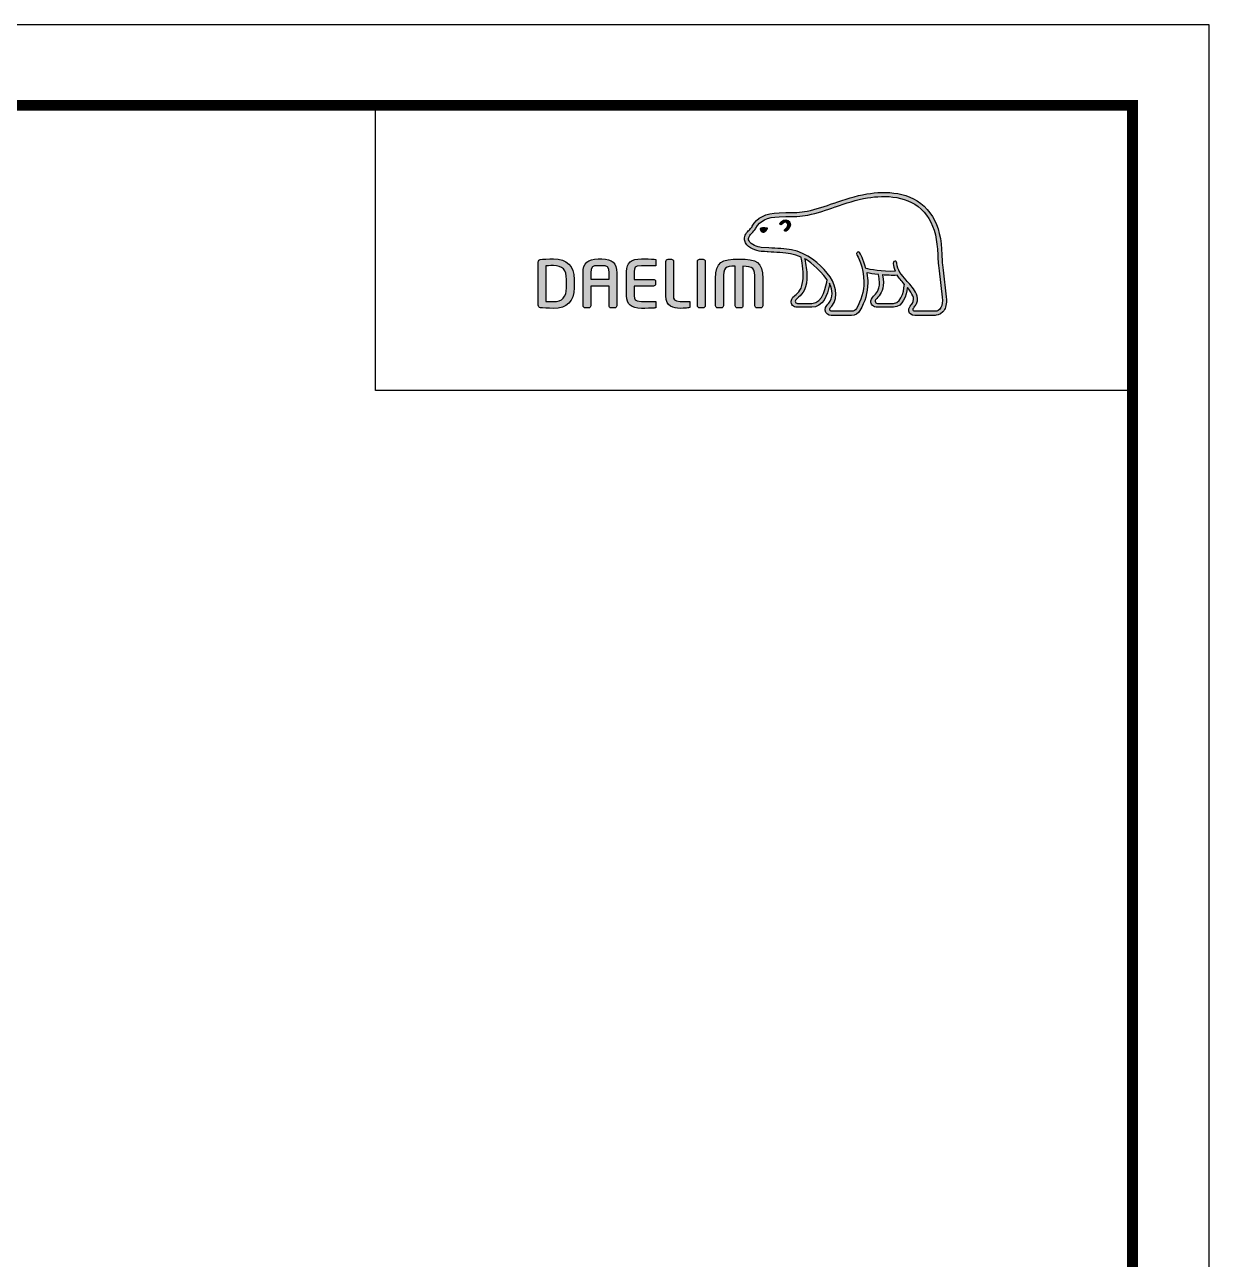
# Model space of a CAD drawing. Extents: x 0 to 1239, y 0 to 509.
# Drawn here: x 426.5 to 568.7, y 268.5 to 416.7 of the extents above; entities that cross this region are included whole.
import ezdxf

# ---------------------------------------------------------------- set-up
doc = ezdxf.new("R2010")
doc.units = 0
doc.header["$LTSCALE"] = 10
doc.header["$MEASUREMENT"] = 0
doc.layers.get('0').update_dxf_attribs({"linetype": 'CONTINUOUS'})
doc.layers.add('레이어 1', color=7, linetype='CONTINUOUS')

msp = doc.modelspace()

# ---------------------------------------------------------------- hatches: boundary and pattern name
at = {"layer": '레이어 1'}
h = msp.add_hatch(color=5, dxfattribs=at)
h.dxf.hatch_style = 1
edge = h.paths.add_edge_path(flags=16)
edge.add_spline(control_points=[(536.37, 382.57), (536.14, 382.31), (535.84, 382.31), (535.82, 382.31), (535.82, 382.31), (533.42, 382.31), (533.42, 382.31), (533.34, 382.31), (533.27, 382.33), (533.22, 382.37), (533.19, 382.41), (533.17, 382.46), (533.17, 382.53), (533.17, 382.66), (533.27, 382.79), (533.37, 382.92), (533.47, 383.05), (533.56, 383.16), (533.62, 383.31), (533.75, 383.66), (533.73, 384.04), (533.58, 384.37), (533.29, 384.97), (532.87, 385.45), (532.47, 385.9), (532.47, 385.9), (532.33, 386.05), (532.33, 386.05), (531.8, 386.65), (531.25, 387.26), (531.21, 388.08), (531.2, 388.25), (531.12, 388.35), (531.02, 388.34), (531.02, 388.34), (530.86, 388.27), (530.86, 388.27), (530.82, 388.22), (530.79, 388.15), (530.79, 388.07), (530.79, 388.07), (530.79, 388.04), (530.79, 388.04), (530.82, 387.75), (530.89, 387.45), (531.01, 387.15), (531.01, 387.15), (531.02, 387.12), (531.02, 387.12), (531.02, 387.12), (530.99, 387.11), (530.99, 387.11), (529.45, 387.05), (527.94, 387.34), (527.5, 387.45), (527.22, 388.55), (526.78, 389.28), (526.76, 389.31), (526.73, 389.37), (526.67, 389.42), (526.62, 389.43), (526.62, 389.43), (526.49, 389.41), (526.47, 389.41), (526.46, 389.39), (526.44, 389.36), (526.39, 389.3), (526.39, 389.3), (526.38, 389.24), (526.38, 389.24), (526.38, 389.24), (526.42, 389.1), (526.42, 389.1), (526.46, 389.04), (527.25, 387.65), (527.25, 385.82), (527.25, 384.69), (526.95, 383.62), (526.36, 382.64), (526.22, 382.41), (526.04, 382.31), (525.76, 382.31), (525.76, 382.31), (523.4, 382.31), (523.4, 382.31), (523.32, 382.31), (523.16, 382.36), (523.16, 382.53), (523.16, 382.63), (523.24, 382.78), (523.39, 382.94), (524.38, 384.04), (523.81, 385.76), (522.86, 386.89), (521.95, 387.97), (520.46, 389.35), (518.55, 389.69), (517.87, 389.8), (516.75, 389.87), (515.85, 389.92), (515.85, 389.92), (514.94, 389.98), (514.94, 389.98), (514.48, 390.01), (513.71, 390.3), (513.47, 390.75), (513.37, 390.93), (513.38, 391.12), (513.51, 391.33), (513.59, 391.46), (513.69, 391.57), (513.83, 391.71), (513.98, 391.86), (514.13, 392.02), (514.25, 392.22), (514.25, 392.22), (514.29, 392.29), (514.29, 392.29), (514.74, 393.16), (515.68, 393.62), (517.08, 393.66), (517.08, 393.66), (517.87, 393.67), (517.87, 393.67), (518.74, 393.67), (519.72, 393.68), (520.53, 393.85), (521.67, 394.09), (522.81, 394.48), (523.81, 394.83), (523.81, 394.83), (523.84, 394.84), (523.84, 394.84), (525.09, 395.26), (526.37, 395.7), (527.69, 395.92), (529.79, 396.26), (532.68, 396.25), (534.49, 394.21), (535.33, 393.27), (535.85, 391.97), (536.03, 390.35), (536.03, 390.35), (536.02, 390.36), (536.02, 390.36), (536.03, 390.33), (536.04, 390.15), (536.12, 389.12), (536.14, 388.62), (536.16, 388.11), (536.29, 387.16), (536.29, 387.16), (536.66, 383.99), (536.66, 383.99), (536.66, 383.99), (536.68, 383.6), (536.68, 383.6), (536.68, 383.15), (536.58, 382.8), (536.37, 382.57)], knot_values=[0, 0, 0, 0, 1, 1, 1, 2, 2, 2, 3, 3, 3, 4, 4, 4, 5, 5, 5, 6, 6, 6, 7, 7, 7, 8, 8, 8, 9, 9, 9, 10, 10, 10, 11, 11, 11, 12, 12, 12, 13, 13, 13, 14, 14, 14, 15, 15, 15, 16, 16, 16, 17, 17, 17, 18, 18, 18, 19, 19, 19, 20, 20, 20, 21, 21, 21, 22, 22, 22, 23, 23, 23, 24, 24, 24, 25, 25, 25, 26, 26, 26, 27, 27, 27, 28, 28, 28, 29, 29, 29, 30, 30, 30, 31, 31, 31, 32, 32, 32, 33, 33, 33, 34, 34, 34, 35, 35, 35, 36, 36, 36, 37, 37, 37, 38, 38, 38, 39, 39, 39, 40, 40, 40, 41, 41, 41, 42, 42, 42, 43, 43, 43, 44, 44, 44, 45, 45, 45, 46, 46, 46, 47, 47, 47, 48, 48, 48, 49, 49, 49, 50, 50, 50, 51, 51, 51, 52, 52, 52, 53, 53, 53, 53], degree=3, periodic=0)
edge = h.paths.add_edge_path(flags=16)
edge.add_spline(control_points=[(530.83, 383.26), (530.83, 383.26), (528.87, 383.26), (528.87, 383.26), (528.73, 383.26), (528.61, 383.37), (528.61, 383.52), (528.61, 383.62), (528.7, 383.76), (528.79, 383.85), (529.18, 384.23), (529.59, 384.75), (529.59, 385.75), (529.59, 385.75), (529.57, 386.2), (529.57, 386.2), (529.57, 386.2), (529.49, 386.64), (529.49, 386.64), (529.49, 386.64), (529.49, 386.67), (529.49, 386.67), (529.49, 386.67), (529.52, 386.67), (529.52, 386.67), (529.88, 386.64), (530.59, 386.6), (531.27, 386.63), (531.44, 386.36), (531.72, 386.01), (532.12, 385.54), (532.11, 385.31), (531.91, 383.26), (530.83, 383.26)], knot_values=[0, 0, 0, 0, 1, 1, 1, 2, 2, 2, 3, 3, 3, 4, 4, 4, 5, 5, 5, 6, 6, 6, 7, 7, 7, 8, 8, 8, 9, 9, 9, 10, 10, 10, 11, 11, 11, 11], degree=3, periodic=0)
edge = h.paths.add_edge_path(flags=16)
edge.add_spline(control_points=[(521.01, 383.26), (521.01, 383.26), (519.29, 383.26), (519.29, 383.26), (519.16, 383.26), (519.02, 383.37), (519.02, 383.52), (519.02, 383.62), (519.1, 383.74), (519.25, 383.85), (519.68, 384.2), (520.34, 384.72), (520.41, 386.17), (520.41, 386.17), (520.42, 386.56), (520.42, 386.56), (520.42, 387.18), (520.28, 387.92), (520.15, 388.59), (520.15, 388.59), (520.13, 388.65), (520.13, 388.65), (520.13, 388.65), (520.18, 388.61), (520.18, 388.61), (520.44, 388.45), (521.84, 387.5), (522.84, 386.1), (522.75, 385.43), (522.38, 383.26), (521.01, 383.26)], knot_values=[0, 0, 0, 0, 1, 1, 1, 2, 2, 2, 3, 3, 3, 4, 4, 4, 5, 5, 5, 6, 6, 6, 7, 7, 7, 8, 8, 8, 9, 9, 9, 10, 10, 10, 10], degree=3, periodic=0)
edge = h.paths.add_edge_path()
edge.add_spline(control_points=[(537.14, 384.04), (537.14, 384.04), (536.78, 387.23), (536.78, 387.23), (536.64, 388.18), (536.63, 388.69), (536.61, 389.14), (536.61, 389.14), (536.52, 390.4), (536.52, 390.4), (536.33, 392.12), (535.77, 393.52), (534.86, 394.53), (532.9, 396.74), (529.83, 396.76), (527.61, 396.4), (526.24, 396.17), (524.94, 395.72), (523.67, 395.29), (523.67, 395.29), (523.63, 395.28), (523.63, 395.28), (522.65, 394.94), (521.53, 394.56), (520.43, 394.32), (519.67, 394.16), (518.73, 394.16), (517.89, 394.15), (517.89, 394.15), (517.07, 394.14), (517.07, 394.14), (515.48, 394.1), (514.4, 393.55), (513.85, 392.51), (513.85, 392.51), (513.83, 392.46), (513.83, 392.46), (513.74, 392.31), (513.6, 392.17), (513.48, 392.05), (513.35, 391.92), (513.2, 391.77), (513.09, 391.57), (512.98, 391.38), (512.92, 391.18), (512.92, 390.99), (512.92, 390.83), (512.96, 390.67), (513.04, 390.52), (513.38, 389.88), (514.34, 389.54), (514.91, 389.5), (514.91, 389.5), (515.76, 389.44), (515.78, 389.44), (516.63, 389.39), (517.78, 389.33), (518.46, 389.21), (518.86, 389.14), (519.3, 389), (519.72, 388.8), (519.75, 388.69), (519.96, 387.74), (519.96, 386.56), (519.96, 386.56), (519.95, 386.19), (519.95, 386.19), (519.89, 384.95), (519.35, 384.52), (518.96, 384.2), (518.92, 384.17), (518.56, 383.88), (518.54, 383.53), (518.52, 383.33), (518.58, 383.15), (518.7, 383.02), (518.83, 382.87), (519.03, 382.8), (519.29, 382.8), (519.29, 382.8), (521.01, 382.8), (521.01, 382.8), (522.29, 382.8), (522.93, 384.19), (523.12, 385.48), (523.12, 385.48), (523.13, 385.67), (523.13, 385.67), (523.13, 385.67), (523.18, 385.58), (523.18, 385.58), (523.34, 385.21), (523.44, 384.77), (523.44, 384.44), (523.44, 383.98), (523.3, 383.57), (523.03, 383.27), (522.96, 383.2), (522.61, 382.84), (522.61, 382.49), (522.61, 382.49), (522.62, 382.43), (522.62, 382.43), (522.67, 382.01), (523.01, 381.82), (523.32, 381.82), (523.32, 381.82), (525.76, 381.82), (525.76, 381.82), (526.2, 381.82), (526.56, 382.02), (526.78, 382.39), (527.4, 383.43), (527.72, 384.55), (527.72, 385.72), (527.72, 386.09), (527.68, 386.48), (527.62, 386.89), (527.62, 386.89), (527.61, 386.92), (527.61, 386.92), (527.61, 386.92), (527.64, 386.91), (527.64, 386.91), (527.94, 386.86), (528.41, 386.78), (528.99, 386.71), (528.99, 386.71), (529.01, 386.71), (529.01, 386.71), (529.01, 386.71), (529.09, 386.26), (529.09, 386.26), (529.09, 386.26), (529.1, 386.16), (529.1, 386.15), (529.1, 386.15), (529.13, 385.76), (529.13, 385.76), (529.13, 384.81), (528.7, 384.4), (528.46, 384.17), (528.46, 384.17), (528.14, 383.84), (528.1, 383.55), (528.1, 383.55), (528.09, 383.46), (528.09, 383.46), (528.09, 383.37), (528.12, 383.19), (528.28, 383.02), (528.42, 382.88), (528.64, 382.8), (528.93, 382.8), (528.93, 382.8), (530.83, 382.8), (530.83, 382.8), (531.98, 382.8), (532.33, 384.27), (532.47, 385.09), (532.47, 385.09), (532.48, 385.18), (532.48, 385.18), (532.48, 385.18), (532.52, 385.12), (532.52, 385.12), (532.79, 384.78), (533.02, 384.4), (533.14, 384.16), (533.19, 384.04), (533.23, 383.9), (533.23, 383.77), (533.23, 383.77), (533.18, 383.49), (533.18, 383.49), (533.14, 383.34), (533.04, 383.21), (532.94, 383.07), (532.79, 382.88), (532.64, 382.69), (532.64, 382.45), (532.64, 382.45), (532.65, 382.31), (532.65, 382.31), (532.72, 382), (532.98, 381.82), (533.38, 381.82), (533.38, 381.82), (535.82, 381.82), (535.82, 381.82), (535.88, 381.82), (536.35, 381.83), (536.73, 382.24), (537.03, 382.56), (537.17, 383.01), (537.17, 383.6), (537.17, 383.6), (537.14, 384.03), (537.14, 384.04)], knot_values=[0, 0, 0, 0, 1, 1, 1, 2, 2, 2, 3, 3, 3, 4, 4, 4, 5, 5, 5, 6, 6, 6, 7, 7, 7, 8, 8, 8, 9, 9, 9, 10, 10, 10, 11, 11, 11, 12, 12, 12, 13, 13, 13, 14, 14, 14, 15, 15, 15, 16, 16, 16, 17, 17, 17, 18, 18, 18, 19, 19, 19, 20, 20, 20, 21, 21, 21, 22, 22, 22, 23, 23, 23, 24, 24, 24, 25, 25, 25, 26, 26, 26, 27, 27, 27, 28, 28, 28, 29, 29, 29, 30, 30, 30, 31, 31, 31, 32, 32, 32, 33, 33, 33, 34, 34, 34, 35, 35, 35, 36, 36, 36, 37, 37, 37, 38, 38, 38, 39, 39, 39, 40, 40, 40, 41, 41, 41, 42, 42, 42, 43, 43, 43, 44, 44, 44, 45, 45, 45, 46, 46, 46, 47, 47, 47, 48, 48, 48, 49, 49, 49, 50, 50, 50, 51, 51, 51, 52, 52, 52, 53, 53, 53, 54, 54, 54, 55, 55, 55, 56, 56, 56, 57, 57, 57, 58, 58, 58, 59, 59, 59, 60, 60, 60, 61, 61, 61, 62, 62, 62, 63, 63, 63, 64, 64, 64, 65, 65, 65, 66, 66, 66, 66], degree=3, periodic=0)
edge = h.paths.add_edge_path(flags=0)
edge.add_spline(control_points=[(514.87, 392.28), (514.87, 392.28), (515.23, 392.44), (515.67, 392.27), (515.67, 392.27), (515.72, 392.25), (515.65, 392.15), (515.44, 391.86), (515.23, 391.8), (515.23, 391.8), (515.23, 391.8), (515.07, 391.75), (514.99, 391.85), (514.81, 392.05), (514.81, 392.17), (514.81, 392.17), (514.81, 392.17), (514.79, 392.26), (514.87, 392.28)], knot_values=[0, 0, 0, 0, 1, 1, 1, 2, 2, 2, 3, 3, 3, 4, 4, 4, 5, 5, 5, 6, 6, 6, 6], degree=3, periodic=0)
edge = h.paths.add_edge_path(flags=0)
edge.add_spline(control_points=[(517.22, 392.94), (517.17, 392.88), (517.16, 392.78), (517.22, 392.73), (517.27, 392.68), (517.37, 392.69), (517.42, 392.75), (517.45, 392.78), (517.74, 393.13), (517.99, 392.95), (518.09, 392.88), (518.12, 392.79), (518.11, 392.67), (518.09, 392.48), (517.92, 392.26), (517.8, 392.18), (517.74, 392.14), (517.69, 392.05), (517.72, 391.98), (517.76, 391.91), (517.84, 391.89), (517.91, 391.93), (518.12, 392.03), (518.39, 392.36), (518.43, 392.68), (518.45, 392.9), (518.35, 393.08), (518.18, 393.2), (517.8, 393.46), (517.38, 393.11), (517.22, 392.94)], knot_values=[0, 0, 0, 0, 1, 1, 1, 2, 2, 2, 3, 3, 3, 4, 4, 4, 5, 5, 5, 6, 6, 6, 7, 7, 7, 8, 8, 8, 9, 9, 9, 10, 10, 10, 10], degree=3, periodic=0)
edge = h.paths.add_edge_path(flags=0)
edge.add_spline(control_points=[(517.17, 392.68), (517.17, 392.68), (517.17, 392.68), (517.17, 392.68), (517.17, 392.68), (517.17, 392.68), (517.17, 392.68)], knot_values=[0, 0, 0, 0, 1, 1, 1, 2, 2, 2, 2], degree=3, periodic=0)
h = msp.add_hatch(color=5, dxfattribs=at)
h.dxf.hatch_style = 2
edge = h.paths.add_edge_path()
edge.add_spline(control_points=[(517.22, 392.94), (517.17, 392.88), (517.16, 392.78), (517.22, 392.73), (517.27, 392.68), (517.37, 392.69), (517.42, 392.75), (517.45, 392.78), (517.74, 393.13), (517.99, 392.95), (518.09, 392.88), (518.12, 392.79), (518.11, 392.67), (518.09, 392.48), (517.92, 392.26), (517.8, 392.18), (517.74, 392.14), (517.69, 392.05), (517.72, 391.98), (517.76, 391.91), (517.84, 391.89), (517.91, 391.93), (518.12, 392.03), (518.39, 392.36), (518.43, 392.68), (518.45, 392.9), (518.35, 393.08), (518.18, 393.2), (517.8, 393.46), (517.38, 393.11), (517.22, 392.94)], knot_values=[0, 0, 0, 0, 1, 1, 1, 2, 2, 2, 3, 3, 3, 4, 4, 4, 5, 5, 5, 6, 6, 6, 7, 7, 7, 8, 8, 8, 9, 9, 9, 10, 10, 10, 10], degree=3, periodic=0)
h = msp.add_hatch(color=5, dxfattribs=at)
h.dxf.hatch_style = 2
edge = h.paths.add_edge_path()
edge.add_spline(control_points=[(514.87, 392.28), (514.87, 392.28), (515.23, 392.44), (515.67, 392.27), (515.67, 392.27), (515.72, 392.25), (515.65, 392.15), (515.44, 391.86), (515.23, 391.8), (515.23, 391.8), (515.23, 391.8), (515.07, 391.75), (514.99, 391.85), (514.81, 392.05), (514.81, 392.17), (514.81, 392.17), (514.81, 392.17), (514.79, 392.26), (514.87, 392.28)], knot_values=[0, 0, 0, 0, 1, 1, 1, 2, 2, 2, 3, 3, 3, 4, 4, 4, 5, 5, 5, 6, 6, 6, 6], degree=3, periodic=0)
h = msp.add_hatch(color=5, dxfattribs=at)
h.dxf.hatch_style = 2
edge = h.paths.add_edge_path()
edge.add_spline(control_points=[(491.56, 385.12), (491.56, 384.01), (491.05, 383.47), (490, 383.47), (490, 383.47), (489.29, 383.48), (489.1, 383.48), (489.1, 383.48), (489.1, 387.76), (489.1, 387.76), (489.47, 387.79), (490, 387.8), (490, 387.8), (491.08, 387.8), (491.56, 387.29), (491.56, 386.14), (491.56, 386.14), (491.56, 385.12), (491.56, 385.12)], knot_values=[0, 0, 0, 0, 1, 1, 1, 2, 2, 2, 3, 3, 3, 4, 4, 4, 5, 5, 5, 6, 6, 6, 6], degree=3, periodic=0)
edge = h.paths.add_edge_path()
edge.add_spline(control_points=[(490, 388.6), (489.42, 388.6), (488.67, 388.57), (488.42, 388.53), (488.26, 388.5), (488.17, 388.39), (488.17, 388.23), (488.17, 388.23), (488.17, 383.03), (488.17, 383.03), (488.17, 382.87), (488.27, 382.76), (488.43, 382.74), (488.66, 382.7), (489.41, 382.66), (490, 382.66), (491.62, 382.66), (492.48, 383.51), (492.48, 385.12), (492.48, 385.12), (492.48, 386.14), (492.48, 386.14), (492.48, 387.75), (491.62, 388.6), (490, 388.6)], knot_values=[0, 0, 0, 0, 1, 1, 1, 2, 2, 2, 3, 3, 3, 4, 4, 4, 5, 5, 5, 6, 6, 6, 7, 7, 7, 8, 8, 8, 8], degree=3, periodic=0)
h = msp.add_hatch(color=5, dxfattribs=at)
h.dxf.hatch_style = 2
edge = h.paths.add_edge_path()
edge.add_spline(control_points=[(496.67, 386.15), (496.67, 386.15), (494.48, 386.15), (494.48, 386.15), (494.48, 386.23), (494.48, 386.93), (494.48, 386.93), (494.48, 387.66), (494.7, 387.78), (495.35, 387.78), (495.35, 387.78), (495.8, 387.78), (495.8, 387.78), (496.45, 387.78), (496.67, 387.66), (496.67, 386.93), (496.67, 386.93), (496.67, 386.23), (496.67, 386.15)], knot_values=[0, 0, 0, 0, 1, 1, 1, 2, 2, 2, 3, 3, 3, 4, 4, 4, 5, 5, 5, 6, 6, 6, 6], degree=3, periodic=0)
edge = h.paths.add_edge_path()
edge.add_spline(control_points=[(495.8, 388.6), (495.8, 388.6), (495.35, 388.6), (495.35, 388.6), (494.11, 388.6), (493.55, 388.09), (493.55, 386.93), (493.55, 386.93), (493.55, 382.97), (493.55, 382.97), (493.55, 382.83), (493.67, 382.72), (493.8, 382.72), (493.8, 382.72), (494.23, 382.72), (494.23, 382.72), (494.39, 382.72), (494.48, 382.85), (494.48, 382.97), (494.48, 382.97), (494.48, 385.25), (494.48, 385.34), (494.48, 385.34), (496.67, 385.34), (496.67, 385.34), (496.67, 385.25), (496.67, 382.97), (496.67, 382.97), (496.67, 382.83), (496.78, 382.72), (496.92, 382.72), (496.92, 382.72), (497.34, 382.72), (497.34, 382.72), (497.49, 382.72), (497.59, 382.85), (497.59, 382.97), (497.59, 382.97), (497.59, 386.93), (497.59, 386.93), (497.59, 388.09), (497.04, 388.6), (495.8, 388.6)], knot_values=[0, 0, 0, 0, 1, 1, 1, 2, 2, 2, 3, 3, 3, 4, 4, 4, 5, 5, 5, 6, 6, 6, 7, 7, 7, 8, 8, 8, 9, 9, 9, 10, 10, 10, 11, 11, 11, 12, 12, 12, 13, 13, 13, 14, 14, 14, 14], degree=3, periodic=0)
h = msp.add_hatch(color=5, dxfattribs=at)
h.dxf.hatch_style = 2
edge = h.paths.add_edge_path()
edge.add_spline(control_points=[(498.77, 387.09), (498.77, 387.09), (498.77, 384.18), (498.77, 384.18), (498.77, 383.16), (499.35, 382.66), (500.55, 382.66), (501.08, 382.66), (501.8, 382.67), (502.09, 382.7), (502.08, 382.7), (502.23, 382.71), (502.23, 382.71), (502.23, 382.71), (502.27, 382.72), (502.27, 382.72), (502.27, 382.72), (502.27, 383.5), (502.27, 383.5), (502.27, 383.5), (500.56, 383.5), (500.56, 383.5), (499.7, 383.5), (499.7, 383.74), (499.7, 384.18), (499.7, 384.18), (499.7, 385.26), (499.7, 385.34), (499.79, 385.34), (502, 385.34), (502, 385.34), (502.14, 385.34), (502.26, 385.46), (502.26, 385.6), (502.26, 385.6), (502.26, 385.89), (502.26, 385.89), (502.26, 386.03), (502.14, 386.14), (502, 386.14), (502, 386.14), (499.79, 386.14), (499.7, 386.14), (499.7, 386.23), (499.7, 387.09), (499.7, 387.09), (499.7, 387.53), (499.7, 387.77), (500.56, 387.77), (500.56, 387.77), (502.27, 387.76), (502.27, 387.76), (502.27, 387.76), (502.27, 388.54), (502.27, 388.54), (502.27, 388.54), (502.08, 388.56), (502.08, 388.56), (501.75, 388.59), (500.98, 388.6), (500.55, 388.6), (499.35, 388.6), (498.77, 388.11), (498.77, 387.09)], knot_values=[0, 0, 0, 0, 1, 1, 1, 2, 2, 2, 3, 3, 3, 4, 4, 4, 5, 5, 5, 6, 6, 6, 7, 7, 7, 8, 8, 8, 9, 9, 9, 10, 10, 10, 11, 11, 11, 12, 12, 12, 13, 13, 13, 14, 14, 14, 15, 15, 15, 16, 16, 16, 17, 17, 17, 18, 18, 18, 19, 19, 19, 20, 20, 20, 21, 21, 21, 21], degree=3, periodic=0)
h = msp.add_hatch(color=5, dxfattribs=at)
h.dxf.hatch_style = 2
edge = h.paths.add_edge_path()
edge.add_spline(control_points=[(503.75, 388.55), (503.61, 388.55), (503.49, 388.43), (503.49, 388.29), (503.49, 388.29), (503.49, 384.18), (503.49, 384.18), (503.49, 382.84), (504.4, 382.66), (505.2, 382.66), (505.78, 382.66), (505.93, 382.69), (506.11, 382.72), (506.11, 382.72), (506.21, 382.73), (506.21, 382.73), (506.21, 382.73), (506.34, 382.75), (506.34, 382.75), (506.34, 382.75), (506.38, 382.76), (506.38, 382.76), (506.38, 382.76), (506.38, 383.5), (506.38, 383.5), (506.38, 383.5), (505.21, 383.5), (505.21, 383.5), (504.41, 383.5), (504.41, 383.8), (504.41, 384.09), (504.41, 384.09), (504.41, 388.29), (504.41, 388.29), (504.41, 388.43), (504.29, 388.55), (504.15, 388.55), (504.15, 388.55), (503.75, 388.55), (503.75, 388.55)], knot_values=[0, 0, 0, 0, 1, 1, 1, 2, 2, 2, 3, 3, 3, 4, 4, 4, 5, 5, 5, 6, 6, 6, 7, 7, 7, 8, 8, 8, 9, 9, 9, 10, 10, 10, 11, 11, 11, 12, 12, 12, 13, 13, 13, 13], degree=3, periodic=0)
h = msp.add_hatch(color=5, dxfattribs=at)
h.dxf.hatch_style = 2
edge = h.paths.add_edge_path()
edge.add_spline(control_points=[(507.53, 388.55), (507.38, 388.55), (507.28, 388.42), (507.28, 388.3), (507.28, 388.3), (507.28, 382.97), (507.28, 382.97), (507.28, 382.83), (507.39, 382.72), (507.53, 382.72), (507.53, 382.72), (507.96, 382.72), (507.96, 382.72), (508.12, 382.72), (508.21, 382.85), (508.21, 382.97), (508.21, 382.97), (508.21, 388.3), (508.21, 388.3), (508.21, 388.44), (508.1, 388.55), (507.96, 388.55), (507.96, 388.55), (507.53, 388.55), (507.53, 388.55)], knot_values=[0, 0, 0, 0, 1, 1, 1, 2, 2, 2, 3, 3, 3, 4, 4, 4, 5, 5, 5, 6, 6, 6, 7, 7, 7, 8, 8, 8, 8], degree=3, periodic=0)
h = msp.add_hatch(color=5, dxfattribs=at)
h.dxf.hatch_style = 2
edge = h.paths.add_edge_path()
edge.add_spline(control_points=[(509.46, 386.25), (509.46, 386.25), (509.46, 382.97), (509.46, 382.97), (509.46, 382.83), (509.57, 382.72), (509.7, 382.72), (509.7, 382.72), (510.14, 382.72), (510.14, 382.72), (510.3, 382.72), (510.39, 382.85), (510.39, 382.97), (510.39, 382.97), (510.39, 386.17), (510.39, 386.17), (510.39, 387.58), (510.63, 387.72), (511.82, 387.72), (511.82, 387.63), (511.82, 382.97), (511.82, 382.97), (511.82, 382.83), (511.93, 382.72), (512.07, 382.72), (512.07, 382.72), (512.5, 382.72), (512.5, 382.72), (512.65, 382.72), (512.74, 382.85), (512.74, 382.97), (512.74, 382.97), (512.74, 387.62), (512.74, 387.71), (513.3, 387.71), (513.69, 387.66), (513.91, 387.45), (514.13, 387.23), (514.17, 386.81), (514.17, 386.17), (514.17, 386.17), (514.17, 382.97), (514.17, 382.97), (514.17, 382.83), (514.29, 382.72), (514.42, 382.72), (514.42, 382.72), (514.86, 382.72), (514.86, 382.72), (515.01, 382.72), (515.11, 382.85), (515.11, 382.97), (515.11, 382.97), (515.11, 386.25), (515.11, 386.25), (515.11, 388.24), (514.4, 388.58), (512.29, 388.58), (510.16, 388.58), (509.46, 388.24), (509.46, 386.25)], knot_values=[0, 0, 0, 0, 1, 1, 1, 2, 2, 2, 3, 3, 3, 4, 4, 4, 5, 5, 5, 6, 6, 6, 7, 7, 7, 8, 8, 8, 9, 9, 9, 10, 10, 10, 11, 11, 11, 12, 12, 12, 13, 13, 13, 14, 14, 14, 15, 15, 15, 16, 16, 16, 17, 17, 17, 18, 18, 18, 19, 19, 19, 20, 20, 20, 20], degree=3, periodic=0)

# ---------------------------------------------------------------- linework, layer by layer
at = {"color": 5, "ltscale": 0.5}
msp.add_line((468.62, 372.8), (468.62, 407.03), dxfattribs=at)
at = {"color": 5}
msp.add_line((520.93, 382.8), (520.93, 382.8), dxfattribs=at)
at = {"color": 5, "ltscale": 40}
msp.add_line((559.51, 372.8), (468.62, 372.8), dxfattribs=at)
at = {"ltscale": 0.5}
msp.add_lwpolyline([(0, 0), (568.71, 0), (568.71, 416.71), (0, 416.71)], close=True, dxfattribs=at)
at = {"color": 5, "linetype": 'ByBlock', "lineweight": 200, "const_width": 1.31}
msp.add_lwpolyline([(9.15, 17.84), (559.51, 17.84), (559.51, 407.03), (9.15, 407.03)], close=True, dxfattribs=at)
at = {"layer": '레이어 1', "color": 5}
for points, knots in [([(537.14, 384.04), (537.14, 384.04), (536.78, 387.23), (536.78, 387.23), (536.64, 388.18), (536.63, 388.69), (536.61, 389.14), (536.61, 389.14), (536.52, 390.4), (536.52, 390.4), (536.33, 392.12), (535.77, 393.52), (534.86, 394.53), (532.9, 396.74), (529.83, 396.76), (527.61, 396.4), (526.24, 396.17), (524.94, 395.72), (523.67, 395.29), (523.67, 395.29), (523.63, 395.28), (523.63, 395.28), (522.65, 394.94), (521.53, 394.56), (520.43, 394.32), (519.67, 394.16), (518.73, 394.16), (517.89, 394.15), (517.89, 394.15), (517.07, 394.14), (517.07, 394.14), (515.48, 394.1), (514.4, 393.55), (513.85, 392.51), (513.85, 392.51), (513.83, 392.46), (513.83, 392.46), (513.74, 392.31), (513.6, 392.17), (513.48, 392.05), (513.35, 391.92), (513.2, 391.77), (513.09, 391.57), (512.98, 391.38), (512.92, 391.18), (512.92, 390.99), (512.92, 390.83), (512.96, 390.67), (513.04, 390.52), (513.38, 389.88), (514.34, 389.54), (514.91, 389.5), (514.91, 389.5), (515.76, 389.44), (515.78, 389.44), (516.63, 389.39), (517.78, 389.33), (518.46, 389.21), (518.86, 389.14), (519.3, 389), (519.72, 388.8), (519.75, 388.69), (519.96, 387.74), (519.96, 386.56), (519.96, 386.56), (519.95, 386.19), (519.95, 386.19), (519.89, 384.95), (519.35, 384.52), (518.96, 384.2), (518.92, 384.17), (518.56, 383.88), (518.54, 383.53), (518.52, 383.33), (518.58, 383.15), (518.7, 383.02), (518.83, 382.87), (519.03, 382.8), (519.29, 382.8), (519.29, 382.8), (521.01, 382.8), (521.01, 382.8), (522.29, 382.8), (522.93, 384.19), (523.12, 385.48), (523.12, 385.48), (523.13, 385.67), (523.13, 385.67), (523.13, 385.67), (523.18, 385.58), (523.18, 385.58), (523.34, 385.21), (523.44, 384.77), (523.44, 384.44), (523.44, 383.98), (523.3, 383.57), (523.03, 383.27), (522.96, 383.2), (522.61, 382.84), (522.61, 382.49), (522.61, 382.49), (522.62, 382.43), (522.62, 382.43), (522.67, 382.01), (523.01, 381.82), (523.32, 381.82), (523.32, 381.82), (525.76, 381.82), (525.76, 381.82), (526.2, 381.82), (526.56, 382.02), (526.78, 382.39), (527.4, 383.43), (527.72, 384.55), (527.72, 385.72), (527.72, 386.09), (527.68, 386.48), (527.62, 386.89), (527.62, 386.89), (527.61, 386.92), (527.61, 386.92), (527.61, 386.92), (527.64, 386.91), (527.64, 386.91), (527.94, 386.86), (528.41, 386.78), (528.99, 386.71), (528.99, 386.71), (529.01, 386.71), (529.01, 386.71), (529.01, 386.71), (529.09, 386.26), (529.09, 386.26), (529.09, 386.26), (529.1, 386.16), (529.1, 386.15), (529.1, 386.15), (529.13, 385.76), (529.13, 385.76), (529.13, 384.81), (528.7, 384.4), (528.46, 384.17), (528.46, 384.17), (528.14, 383.84), (528.1, 383.55), (528.1, 383.55), (528.09, 383.46), (528.09, 383.46), (528.09, 383.37), (528.12, 383.19), (528.28, 383.02), (528.42, 382.88), (528.64, 382.8), (528.93, 382.8), (528.93, 382.8), (530.83, 382.8), (530.83, 382.8), (531.98, 382.8), (532.33, 384.27), (532.47, 385.09), (532.47, 385.09), (532.48, 385.18), (532.48, 385.18), (532.48, 385.18), (532.52, 385.12), (532.52, 385.12), (532.79, 384.78), (533.02, 384.4), (533.14, 384.16), (533.19, 384.04), (533.23, 383.9), (533.23, 383.77), (533.23, 383.77), (533.18, 383.49), (533.18, 383.49), (533.14, 383.34), (533.04, 383.21), (532.94, 383.07), (532.79, 382.88), (532.64, 382.69), (532.64, 382.45), (532.64, 382.45), (532.65, 382.31), (532.65, 382.31), (532.72, 382), (532.98, 381.82), (533.38, 381.82), (533.38, 381.82), (535.82, 381.82), (535.82, 381.82), (535.88, 381.82), (536.35, 381.83), (536.73, 382.24), (537.03, 382.56), (537.17, 383.01), (537.17, 383.6), (537.17, 383.6), (537.14, 384.03), (537.14, 384.04)], [0, 0, 0, 0, 1, 1, 1, 2, 2, 2, 3, 3, 3, 4, 4, 4, 5, 5, 5, 6, 6, 6, 7, 7, 7, 8, 8, 8, 9, 9, 9, 10, 10, 10, 11, 11, 11, 12, 12, 12, 13, 13, 13, 14, 14, 14, 15, 15, 15, 16, 16, 16, 17, 17, 17, 18, 18, 18, 19, 19, 19, 20, 20, 20, 21, 21, 21, 22, 22, 22, 23, 23, 23, 24, 24, 24, 25, 25, 25, 26, 26, 26, 27, 27, 27, 28, 28, 28, 29, 29, 29, 30, 30, 30, 31, 31, 31, 32, 32, 32, 33, 33, 33, 34, 34, 34, 35, 35, 35, 36, 36, 36, 37, 37, 37, 38, 38, 38, 39, 39, 39, 40, 40, 40, 41, 41, 41, 42, 42, 42, 43, 43, 43, 44, 44, 44, 45, 45, 45, 46, 46, 46, 47, 47, 47, 48, 48, 48, 49, 49, 49, 50, 50, 50, 51, 51, 51, 52, 52, 52, 53, 53, 53, 54, 54, 54, 55, 55, 55, 56, 56, 56, 57, 57, 57, 58, 58, 58, 59, 59, 59, 60, 60, 60, 61, 61, 61, 62, 62, 62, 63, 63, 63, 64, 64, 64, 65, 65, 65, 66, 66, 66, 66]), ([(517.22, 392.94), (517.17, 392.88), (517.16, 392.78), (517.22, 392.73), (517.27, 392.68), (517.37, 392.69), (517.42, 392.75), (517.45, 392.78), (517.74, 393.13), (517.99, 392.95), (518.09, 392.88), (518.12, 392.79), (518.11, 392.67), (518.09, 392.48), (517.92, 392.26), (517.8, 392.18), (517.74, 392.14), (517.69, 392.05), (517.72, 391.98), (517.76, 391.91), (517.84, 391.89), (517.91, 391.93), (518.12, 392.03), (518.39, 392.36), (518.43, 392.68), (518.45, 392.9), (518.35, 393.08), (518.18, 393.2), (517.8, 393.46), (517.38, 393.11), (517.22, 392.94)], [0, 0, 0, 0, 1, 1, 1, 2, 2, 2, 3, 3, 3, 4, 4, 4, 5, 5, 5, 6, 6, 6, 7, 7, 7, 8, 8, 8, 9, 9, 9, 10, 10, 10, 10]), ([(514.87, 392.28), (514.87, 392.28), (515.23, 392.44), (515.67, 392.27), (515.67, 392.27), (515.72, 392.25), (515.65, 392.15), (515.44, 391.86), (515.23, 391.8), (515.23, 391.8), (515.23, 391.8), (515.07, 391.75), (514.99, 391.85), (514.81, 392.05), (514.81, 392.17), (514.81, 392.17), (514.81, 392.17), (514.79, 392.26), (514.87, 392.28)], [0, 0, 0, 0, 1, 1, 1, 2, 2, 2, 3, 3, 3, 4, 4, 4, 5, 5, 5, 6, 6, 6, 6]), ([(517.17, 392.68), (517.17, 392.68), (517.17, 392.68), (517.17, 392.68), (517.17, 392.68), (517.17, 392.68), (517.17, 392.68)], [0, 0, 0, 0, 1, 1, 1, 2, 2, 2, 2]), ([(490, 388.6), (489.42, 388.6), (488.67, 388.57), (488.42, 388.53), (488.26, 388.5), (488.17, 388.39), (488.17, 388.23), (488.17, 388.23), (488.17, 383.03), (488.17, 383.03), (488.17, 382.87), (488.27, 382.76), (488.43, 382.74), (488.66, 382.7), (489.41, 382.66), (490, 382.66), (491.62, 382.66), (492.48, 383.51), (492.48, 385.12), (492.48, 385.12), (492.48, 386.14), (492.48, 386.14), (492.48, 387.75), (491.62, 388.6), (490, 388.6)], [0, 0, 0, 0, 1, 1, 1, 2, 2, 2, 3, 3, 3, 4, 4, 4, 5, 5, 5, 6, 6, 6, 7, 7, 7, 8, 8, 8, 8]), ([(495.8, 388.6), (495.8, 388.6), (495.35, 388.6), (495.35, 388.6), (494.11, 388.6), (493.55, 388.09), (493.55, 386.93), (493.55, 386.93), (493.55, 382.97), (493.55, 382.97), (493.55, 382.83), (493.67, 382.72), (493.8, 382.72), (493.8, 382.72), (494.23, 382.72), (494.23, 382.72), (494.39, 382.72), (494.48, 382.85), (494.48, 382.97), (494.48, 382.97), (494.48, 385.25), (494.48, 385.34), (494.48, 385.34), (496.67, 385.34), (496.67, 385.34), (496.67, 385.25), (496.67, 382.97), (496.67, 382.97), (496.67, 382.83), (496.78, 382.72), (496.92, 382.72), (496.92, 382.72), (497.34, 382.72), (497.34, 382.72), (497.49, 382.72), (497.59, 382.85), (497.59, 382.97), (497.59, 382.97), (497.59, 386.93), (497.59, 386.93), (497.59, 388.09), (497.04, 388.6), (495.8, 388.6)], [0, 0, 0, 0, 1, 1, 1, 2, 2, 2, 3, 3, 3, 4, 4, 4, 5, 5, 5, 6, 6, 6, 7, 7, 7, 8, 8, 8, 9, 9, 9, 10, 10, 10, 11, 11, 11, 12, 12, 12, 13, 13, 13, 14, 14, 14, 14]), ([(498.77, 387.09), (498.77, 387.09), (498.77, 384.18), (498.77, 384.18), (498.77, 383.16), (499.35, 382.66), (500.55, 382.66), (501.08, 382.66), (501.8, 382.67), (502.09, 382.7), (502.08, 382.7), (502.23, 382.71), (502.23, 382.71), (502.23, 382.71), (502.27, 382.72), (502.27, 382.72), (502.27, 382.72), (502.27, 383.5), (502.27, 383.5), (502.27, 383.5), (500.56, 383.5), (500.56, 383.5), (499.7, 383.5), (499.7, 383.74), (499.7, 384.18), (499.7, 384.18), (499.7, 385.26), (499.7, 385.34), (499.79, 385.34), (502, 385.34), (502, 385.34), (502.14, 385.34), (502.26, 385.46), (502.26, 385.6), (502.26, 385.6), (502.26, 385.89), (502.26, 385.89), (502.26, 386.03), (502.14, 386.14), (502, 386.14), (502, 386.14), (499.79, 386.14), (499.7, 386.14), (499.7, 386.23), (499.7, 387.09), (499.7, 387.09), (499.7, 387.53), (499.7, 387.77), (500.56, 387.77), (500.56, 387.77), (502.27, 387.76), (502.27, 387.76), (502.27, 387.76), (502.27, 388.54), (502.27, 388.54), (502.27, 388.54), (502.08, 388.56), (502.08, 388.56), (501.75, 388.59), (500.98, 388.6), (500.55, 388.6), (499.35, 388.6), (498.77, 388.11), (498.77, 387.09)], [0, 0, 0, 0, 1, 1, 1, 2, 2, 2, 3, 3, 3, 4, 4, 4, 5, 5, 5, 6, 6, 6, 7, 7, 7, 8, 8, 8, 9, 9, 9, 10, 10, 10, 11, 11, 11, 12, 12, 12, 13, 13, 13, 14, 14, 14, 15, 15, 15, 16, 16, 16, 17, 17, 17, 18, 18, 18, 19, 19, 19, 20, 20, 20, 21, 21, 21, 21]), ([(503.75, 388.55), (503.61, 388.55), (503.49, 388.43), (503.49, 388.29), (503.49, 388.29), (503.49, 384.18), (503.49, 384.18), (503.49, 382.84), (504.4, 382.66), (505.2, 382.66), (505.78, 382.66), (505.93, 382.69), (506.11, 382.72), (506.11, 382.72), (506.21, 382.73), (506.21, 382.73), (506.21, 382.73), (506.34, 382.75), (506.34, 382.75), (506.34, 382.75), (506.38, 382.76), (506.38, 382.76), (506.38, 382.76), (506.38, 383.5), (506.38, 383.5), (506.38, 383.5), (505.21, 383.5), (505.21, 383.5), (504.41, 383.5), (504.41, 383.8), (504.41, 384.09), (504.41, 384.09), (504.41, 388.29), (504.41, 388.29), (504.41, 388.43), (504.29, 388.55), (504.15, 388.55), (504.15, 388.55), (503.75, 388.55), (503.75, 388.55)], [0, 0, 0, 0, 1, 1, 1, 2, 2, 2, 3, 3, 3, 4, 4, 4, 5, 5, 5, 6, 6, 6, 7, 7, 7, 8, 8, 8, 9, 9, 9, 10, 10, 10, 11, 11, 11, 12, 12, 12, 13, 13, 13, 13]), ([(507.53, 388.55), (507.38, 388.55), (507.28, 388.42), (507.28, 388.3), (507.28, 388.3), (507.28, 382.97), (507.28, 382.97), (507.28, 382.83), (507.39, 382.72), (507.53, 382.72), (507.53, 382.72), (507.96, 382.72), (507.96, 382.72), (508.12, 382.72), (508.21, 382.85), (508.21, 382.97), (508.21, 382.97), (508.21, 388.3), (508.21, 388.3), (508.21, 388.44), (508.1, 388.55), (507.96, 388.55), (507.96, 388.55), (507.53, 388.55), (507.53, 388.55)], [0, 0, 0, 0, 1, 1, 1, 2, 2, 2, 3, 3, 3, 4, 4, 4, 5, 5, 5, 6, 6, 6, 7, 7, 7, 8, 8, 8, 8]), ([(509.46, 386.25), (509.46, 386.25), (509.46, 382.97), (509.46, 382.97), (509.46, 382.83), (509.57, 382.72), (509.7, 382.72), (509.7, 382.72), (510.14, 382.72), (510.14, 382.72), (510.3, 382.72), (510.39, 382.85), (510.39, 382.97), (510.39, 382.97), (510.39, 386.17), (510.39, 386.17), (510.39, 387.58), (510.63, 387.72), (511.82, 387.72), (511.82, 387.63), (511.82, 382.97), (511.82, 382.97), (511.82, 382.83), (511.93, 382.72), (512.07, 382.72), (512.07, 382.72), (512.5, 382.72), (512.5, 382.72), (512.65, 382.72), (512.74, 382.85), (512.74, 382.97), (512.74, 382.97), (512.74, 387.62), (512.74, 387.71), (513.3, 387.71), (513.69, 387.66), (513.91, 387.45), (514.13, 387.23), (514.17, 386.81), (514.17, 386.17), (514.17, 386.17), (514.17, 382.97), (514.17, 382.97), (514.17, 382.83), (514.29, 382.72), (514.42, 382.72), (514.42, 382.72), (514.86, 382.72), (514.86, 382.72), (515.01, 382.72), (515.11, 382.85), (515.11, 382.97), (515.11, 382.97), (515.11, 386.25), (515.11, 386.25), (515.11, 388.24), (514.4, 388.58), (512.29, 388.58), (510.16, 388.58), (509.46, 388.24), (509.46, 386.25)], [0, 0, 0, 0, 1, 1, 1, 2, 2, 2, 3, 3, 3, 4, 4, 4, 5, 5, 5, 6, 6, 6, 7, 7, 7, 8, 8, 8, 9, 9, 9, 10, 10, 10, 11, 11, 11, 12, 12, 12, 13, 13, 13, 14, 14, 14, 15, 15, 15, 16, 16, 16, 17, 17, 17, 18, 18, 18, 19, 19, 19, 20, 20, 20, 20]), ([(521.01, 383.26), (521.01, 383.26), (519.29, 383.26), (519.29, 383.26), (519.16, 383.26), (519.02, 383.37), (519.02, 383.52), (519.02, 383.62), (519.1, 383.74), (519.25, 383.85), (519.68, 384.2), (520.34, 384.72), (520.41, 386.17), (520.41, 386.17), (520.42, 386.56), (520.42, 386.56), (520.42, 387.18), (520.28, 387.92), (520.15, 388.59), (520.15, 388.59), (520.13, 388.65), (520.13, 388.65), (520.13, 388.65), (520.18, 388.61), (520.18, 388.61), (520.44, 388.45), (521.84, 387.5), (522.84, 386.1), (522.75, 385.43), (522.38, 383.26), (521.01, 383.26)], [0, 0, 0, 0, 1, 1, 1, 2, 2, 2, 3, 3, 3, 4, 4, 4, 5, 5, 5, 6, 6, 6, 7, 7, 7, 8, 8, 8, 9, 9, 9, 10, 10, 10, 10]), ([(526.42, 389.1), (526.46, 389.04), (527.25, 387.65), (527.25, 385.82), (527.25, 384.69), (526.95, 383.62), (526.36, 382.64)], [24, 24, 24, 24, 25, 25, 25, 26, 26, 26, 26]), ([(491.56, 385.12), (491.56, 384.01), (491.05, 383.47), (490, 383.47), (490, 383.47), (489.29, 383.48), (489.1, 383.48), (489.1, 383.48), (489.1, 387.76), (489.1, 387.76), (489.47, 387.79), (490, 387.8), (490, 387.8), (491.08, 387.8), (491.56, 387.29), (491.56, 386.14), (491.56, 386.14), (491.56, 385.12), (491.56, 385.12)], [0, 0, 0, 0, 1, 1, 1, 2, 2, 2, 3, 3, 3, 4, 4, 4, 5, 5, 5, 6, 6, 6, 6]), ([(496.67, 386.15), (496.67, 386.15), (494.48, 386.15), (494.48, 386.15), (494.48, 386.23), (494.48, 386.93), (494.48, 386.93), (494.48, 387.66), (494.7, 387.78), (495.35, 387.78), (495.35, 387.78), (495.8, 387.78), (495.8, 387.78), (496.45, 387.78), (496.67, 387.66), (496.67, 386.93), (496.67, 386.93), (496.67, 386.23), (496.67, 386.15)], [0, 0, 0, 0, 1, 1, 1, 2, 2, 2, 3, 3, 3, 4, 4, 4, 5, 5, 5, 6, 6, 6, 6]), ([(530.83, 383.26), (530.83, 383.26), (528.87, 383.26), (528.87, 383.26), (528.73, 383.26), (528.61, 383.37), (528.61, 383.52), (528.61, 383.62), (528.7, 383.76), (528.79, 383.85), (529.18, 384.23), (529.59, 384.75), (529.59, 385.75), (529.59, 385.75), (529.57, 386.2), (529.57, 386.2), (529.57, 386.2), (529.49, 386.64), (529.49, 386.64), (529.49, 386.64), (529.49, 386.67), (529.49, 386.67), (529.49, 386.67), (529.52, 386.67), (529.52, 386.67), (529.88, 386.64), (530.59, 386.6), (531.27, 386.63), (531.44, 386.36), (531.72, 386.01), (532.12, 385.54), (532.11, 385.31), (531.91, 383.26), (530.83, 383.26)], [0, 0, 0, 0, 1, 1, 1, 2, 2, 2, 3, 3, 3, 4, 4, 4, 5, 5, 5, 6, 6, 6, 7, 7, 7, 8, 8, 8, 9, 9, 9, 10, 10, 10, 11, 11, 11, 11]), ([(523.4, 382.31), (523.32, 382.31), (523.16, 382.36), (523.16, 382.53), (523.16, 382.63), (523.24, 382.78), (523.39, 382.94)], [28, 28, 28, 28, 29, 29, 29, 30, 30, 30, 30]), ([(533.22, 382.37), (533.19, 382.41), (533.17, 382.46), (533.17, 382.53), (533.17, 382.66), (533.27, 382.79), (533.37, 382.92)], [3, 3, 3, 3, 4, 4, 4, 5, 5, 5, 5])]:
    msp.add_open_spline(points, degree=3, knots=knots, dxfattribs=at)
for points in [[(523.84, 394.84), (525.09, 395.26), (526.37, 395.7), (527.69, 395.92)], [(527.69, 395.92), (529.79, 396.26), (532.68, 396.25), (534.49, 394.21)], [(520.53, 393.85), (521.67, 394.09), (522.81, 394.48), (523.81, 394.83)], [(523.81, 394.83), (523.81, 394.83), (523.84, 394.84), (523.84, 394.84)], [(534.49, 394.21), (535.33, 393.27), (535.85, 391.97), (536.03, 390.35)], [(514.29, 392.29), (514.74, 393.16), (515.68, 393.62), (517.08, 393.66)], [(517.08, 393.66), (517.08, 393.66), (517.87, 393.67), (517.87, 393.67)], [(517.87, 393.67), (518.74, 393.67), (519.72, 393.68), (520.53, 393.85)], [(513.47, 390.75), (513.37, 390.93), (513.38, 391.12), (513.51, 391.33)], [(513.51, 391.33), (513.59, 391.46), (513.69, 391.57), (513.83, 391.71)], [(513.83, 391.71), (513.98, 391.86), (514.13, 392.02), (514.25, 392.22)], [(514.25, 392.22), (514.25, 392.22), (514.29, 392.29), (514.29, 392.29)], [(514.94, 389.98), (514.48, 390.01), (513.71, 390.3), (513.47, 390.75)], [(515.85, 389.92), (515.85, 389.92), (514.94, 389.98), (514.94, 389.98)], [(518.55, 389.69), (517.87, 389.8), (516.75, 389.87), (515.85, 389.92)], [(536.03, 390.35), (536.03, 390.35), (536.02, 390.36), (536.02, 390.36)], [(536.02, 390.36), (536.03, 390.33), (536.04, 390.15), (536.12, 389.12)], [(522.86, 386.89), (521.95, 387.97), (520.46, 389.35), (518.55, 389.69)], [(526.39, 389.3), (526.39, 389.3), (526.38, 389.24), (526.38, 389.24)], [(526.38, 389.24), (526.38, 389.24), (526.42, 389.1), (526.42, 389.1)], [(526.47, 389.41), (526.46, 389.39), (526.44, 389.36), (526.39, 389.3)], [(526.62, 389.43), (526.62, 389.43), (526.49, 389.41), (526.47, 389.41)], [(526.76, 389.31), (526.73, 389.37), (526.67, 389.42), (526.62, 389.43)], [(527.5, 387.45), (527.22, 388.55), (526.78, 389.28), (526.76, 389.31)], [(530.86, 388.27), (530.82, 388.22), (530.79, 388.15), (530.79, 388.07)], [(531.02, 388.34), (531.02, 388.34), (530.86, 388.27), (530.86, 388.27)], [(531.21, 388.08), (531.2, 388.25), (531.12, 388.35), (531.02, 388.34)], [(536.12, 389.12), (536.14, 388.62), (536.16, 388.11), (536.29, 387.16)], [(523.39, 382.94), (524.38, 384.04), (523.81, 385.76), (522.86, 386.89)], [(530.99, 387.11), (529.45, 387.05), (527.94, 387.34), (527.5, 387.45)], [(530.79, 388.07), (530.79, 388.07), (530.79, 388.04), (530.79, 388.04)], [(530.79, 388.04), (530.82, 387.75), (530.89, 387.45), (531.01, 387.15)], [(531.02, 387.12), (531.02, 387.12), (530.99, 387.11), (530.99, 387.11)], [(531.01, 387.15), (531.01, 387.15), (531.02, 387.12), (531.02, 387.12)], [(532.33, 386.05), (531.8, 386.65), (531.25, 387.26), (531.21, 388.08)], [(536.29, 387.16), (536.29, 387.16), (536.66, 383.99), (536.66, 383.99)], [(532.47, 385.9), (532.47, 385.9), (532.33, 386.05), (532.33, 386.05)], [(533.58, 384.37), (533.29, 384.97), (532.87, 385.45), (532.47, 385.9)], [(533.62, 383.31), (533.75, 383.66), (533.73, 384.04), (533.58, 384.37)], [(536.66, 383.99), (536.66, 383.99), (536.68, 383.6), (536.68, 383.6)], [(526.36, 382.64), (526.22, 382.41), (526.04, 382.31), (525.76, 382.31)], [(533.42, 382.31), (533.34, 382.31), (533.27, 382.33), (533.22, 382.37)], [(533.37, 382.92), (533.47, 383.05), (533.56, 383.16), (533.62, 383.31)], [(536.37, 382.57), (536.14, 382.31), (535.84, 382.31), (535.82, 382.31)], [(536.68, 383.6), (536.68, 383.15), (536.58, 382.8), (536.37, 382.57)], [(525.76, 382.31), (525.76, 382.31), (523.4, 382.31), (523.4, 382.31)], [(535.82, 382.31), (535.82, 382.31), (533.42, 382.31), (533.42, 382.31)]]:
    msp.add_open_spline(points, degree=3, dxfattribs=at)

doc.saveas('drawing.dxf')
